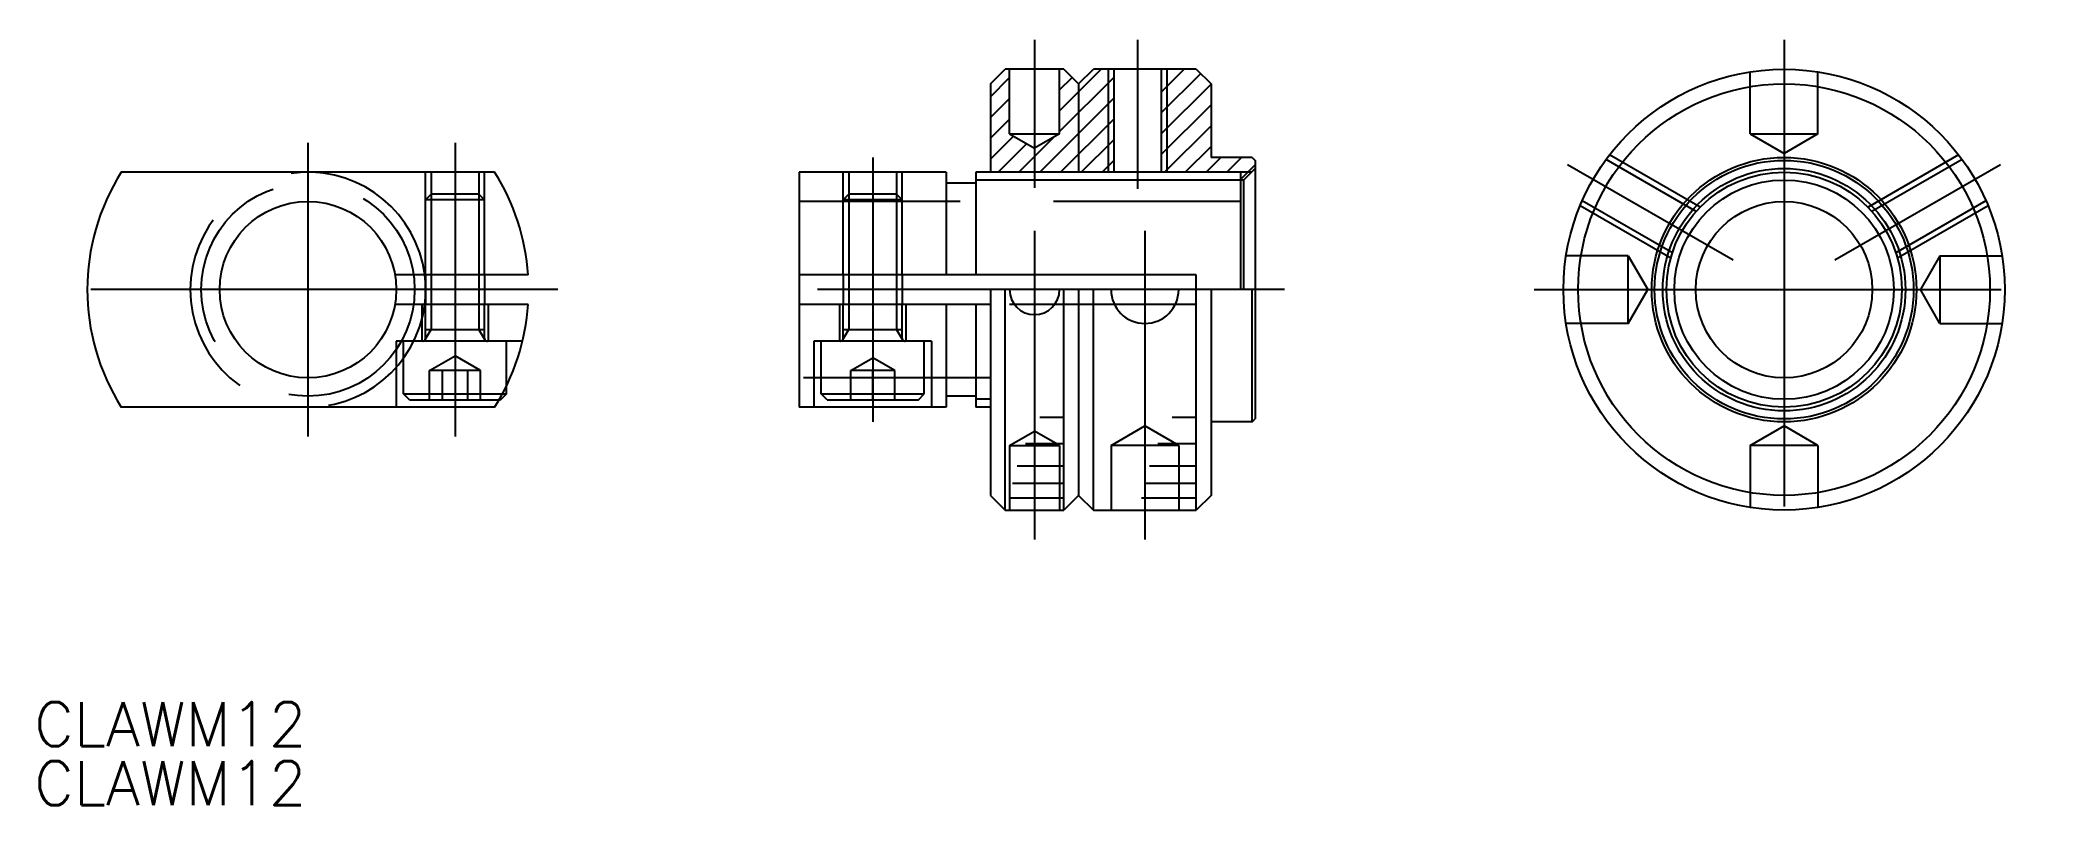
# Model space of a CAD drawing. Extents: x -119 to 17, y -35 to 17.
import ezdxf

# ---------------------------------------------------------------- set-up
doc = ezdxf.new("R2010")
doc.units = 0
doc.linetypes.add('CENTER', pattern=[50.8, 31.75, -6.35, 6.35, -6.35])
doc.linetypes.add('DASHED', pattern=[19.05, 12.7, -6.35])
doc.layers.get('0').update_dxf_attribs({"linetype": 'CONTINUOUS'})
doc.layers.add('CENTER', color=1, linetype='CENTER')
doc.styles.get("Standard").update_dxf_attribs({"font": 'txt.shx', "height": 3, "bigfont": 'bigfont.shx'})

# ---------------------------------------------------------------- blocks, each defined once
blk = doc.blocks.new('*U20')
at = {"color": 7, "linetype": 'CONTINUOUS'}
blk.add_text('CLAWM12', height=3, dxfattribs=at).set_placement((-118.97, -31.06))
blk = doc.blocks.new('*U21')
at = {"color": 7, "linetype": 'CONTINUOUS'}
blk.add_text('CLAWM12', height=3, dxfattribs=at).set_placement((-118.97, -35.08))

msp = doc.modelspace()

# ---------------------------------------------------------------- linework, layer by layer
at = {"color": 7, "linetype": 'CONTINUOUS'}
for p, q in [((-53.96, 14), (-52.96, 15)), ((-48.96, 15), (-52.96, 15)), ((-52.66, 10.6), (-52.66, 15)), ((-49.26, 10.6), (-49.26, 15)), ((-48.96, 15), (-47.96, 14)), ((-47.96, 14), (-46.96, 15)), ((-39.96, 15), (-46.96, 15)), ((-45.58, 15), (-45.58, 8)), ((-42.34, 15), (-42.34, 8)), ((-39.96, 15), (-38.96, 14)), ((-53.96, 14), (-53.96, 8)), ((-47.96, 14), (-47.96, 8)), ((-38.96, 14), (-38.96, 9)), ((-52.66, 10.6), (-49.26, 10.6)), ((-52.66, 10.6), (-50.96, 9.62)), ((-49.26, 10.6), (-50.96, 9.62)), ((-36.16, 9), (-38.96, 9)), ((-35.96, 8.25), (-36.75, 7.46)), ((-36.16, 9), (-35.96, 8.8)), ((-35.96, 8.8), (-35.96, -8.8)), ((-87.67, 8), (-113.05, 8)), ((-66.96, 8), (-66.96, -8)), ((-56.96, 8), (-66.96, 8)), ((-56.96, 8), (-56.96, 1)), ((-54.96, 7.25), (-56.96, 7.25)), ((-54.96, 8), (-54.96, 1)), ((-36.96, 8), (-54.96, 8)), ((-36.96, 8), (-36.96, 0)), ((-36.75, 7.46), (-36.96, 7.46)), ((-36.75, 7.46), (-36.75, 0)), ((-85.39, 1), (-94.44, 1)), ((-92.36, 1), (-92.36, -1)), ((-88.36, 1), (-88.36, -1)), ((-39.96, 1), (-66.96, 1)), ((-63.96, 1), (-63.96, -1)), ((-59.96, 1), (-59.96, -1)), ((-53.96, 0), (-53.96, -14)), ((-52.96, -15), (-52.96, 0)), ((-48.96, -15), (-48.96, 0)), ((-47.96, 0), (-47.96, -14)), ((-46.96, -15), (-46.96, 0)), ((-39.96, -15), (-39.96, 1)), ((-38.96, 0), (-38.96, -14)), ((-36.16, -9), (-36.16, 0)), ((-85.39, -1), (-94.44, -1)), ((-53.96, -1), (-66.96, -1)), ((-56.96, -1), (-56.96, -8)), ((-54.96, -1), (-54.96, -8)), ((-94.36, -3.5), (-94.36, -8)), ((-85.77, -3.5), (-94.36, -3.5)), ((-57.96, -3.5), (-65.96, -3.5)), ((-65.96, -3.5), (-65.96, -8)), ((-57.96, -3.5), (-57.96, -8)), ((-86.86, -7.1), (-86.86, -6.54)), ((-87.67, -8), (-113.05, -8)), ((-87.37, -7.5), (-87.26, -7.5)), ((-86.86, -7.1), (-87.26, -7.5)), ((-87.14, -7.1), (-86.86, -7.1)), ((-56.96, -8), (-66.96, -8)), ((-54.96, -7.25), (-56.96, -7.25)), ((-53.96, -8), (-54.96, -8)), ((-36.16, -9), (-38.96, -9)), ((-36.16, -9), (-35.96, -8.8)), ((-53.96, -14), (-52.96, -15)), ((-47.96, -14), (-48.96, -15)), ((-47.96, -14), (-46.96, -15)), ((-38.96, -14), (-39.96, -15)), ((-52.96, -15), (-48.96, -15)), ((-46.96, -15), (-39.96, -15))]:
    msp.add_line(p, q, dxfattribs=at)
at = {"color": 3, "linetype": 'CONTINUOUS'}
for p, q in [((-49.26, 12.18), (-46.44, 15)), ((-45.96, 15), (-45.96, 8)), ((-42.34, 13.44), (-40.78, 15)), ((-41.96, 15), (-41.96, 8)), ((-53.96, 13.13), (-52.66, 14.43)), ((-49.26, 13.59), (-48.4, 14.44)), ((-49.26, 10.76), (-45.58, 14.44)), ((-42.34, 12.03), (-39.66, 14.7)), ((-42.34, 10.61), (-38.96, 13.99)), ((-53.96, 11.72), (-52.66, 13.02)), ((-50.61, 8), (-45.58, 13.03)), ((-42.34, 9.2), (-38.96, 12.58)), ((-53.96, 10.3), (-52.66, 11.6)), ((-49.19, 8), (-45.58, 11.61)), ((-42.12, 8), (-38.96, 11.16)), ((-53.96, 8.89), (-52.4, 10.45)), ((-53.44, 8), (-51.5, 9.93)), ((-52.02, 8), (-49.64, 10.38)), ((-47.78, 8), (-45.58, 10.2)), ((-40.71, 8), (-38.96, 9.75)), ((-46.36, 8), (-45.58, 8.78)), ((-39.29, 8), (-38.29, 9)), ((-37.88, 8), (-36.88, 9)), ((-36.96, 7.5), (-35.96, 8.5)), ((-36.96, 7.46), (-54.96, 7.46)), ((-36.21, 8), (-36.96, 8)), ((-91.98, 1), (-91.98, -1)), ((-88.74, 1), (-88.74, -1)), ((-63.58, 1), (-63.58, -1)), ((-60.34, 1), (-60.34, -1)), ((-53.96, -7.46), (-54.96, -7.46)), ((-48.96, -8.7), (-50.6, -8.7)), ((-39.96, -8.7), (-41.6, -8.7)), ((-48.96, -10.5), (-51.58, -10.5)), ((-39.96, -10.5), (-42.58, -10.5)), ((-48.96, -12), (-52.14, -12)), ((-39.96, -12), (-43.14, -12)), ((-48.96, -13.2), (-52.46, -13.2)), ((-39.96, -13.2), (-43.46, -13.2)), ((-48.96, -14.2), (-52.69, -14.2)), ((-39.96, -14.2), (-43.69, -14.2))]:
    msp.add_line(p, q, dxfattribs=at)
at = {"color": 3, "linetype": 'DASHED'}
for p, q in [((-2.3, 10.6), (-2.3, 14.82)), ((2.3, 10.6), (2.3, 14.82)), ((-2.3, 10.6), (2.3, 10.6)), ((-2.3, 10.6), (0, 9.27)), ((2.3, 10.6), (0, 9.27)), ((-5.97, 5.32), (-12.1, 8.86)), ((-5.71, 5.61), (-11.87, 9.17)), ((11.87, 9.17), (5.71, 5.61)), ((12.1, 8.86), (5.97, 5.32)), ((-92.36, 1), (-92.36, 8)), ((-91.98, 8), (-91.98, 1)), ((-88.74, 8), (-88.74, 1)), ((-88.36, 1), (-88.36, 8)), ((-63.96, 1), (-63.96, 8)), ((-63.58, 8), (-63.58, 1)), ((-60.34, 8), (-60.34, 1)), ((-59.96, 1), (-59.96, 8)), ((-91.98, 6.5), (-92.36, 6.12)), ((-88.36, 6.12), (-92.36, 6.12)), ((-88.74, 6.5), (-91.98, 6.5)), ((-88.36, 6.12), (-88.74, 6.5)), ((-36.96, 6), (-66.96, 6)), ((-63.58, 6.5), (-63.96, 6.12)), ((-59.96, 6.12), (-63.96, 6.12)), ((-60.34, 6.5), (-63.58, 6.5)), ((-59.96, 6.12), (-60.34, 6.5)), ((-7.71, 2.14), (-13.87, 5.7)), ((-7.59, 2.51), (-13.72, 6.05)), ((13.72, 6.05), (7.59, 2.51)), ((13.87, 5.7), (7.71, 2.14)), ((-10.6, 2.3), (-14.82, 2.3)), ((-10.6, -2.3), (-10.6, 2.3)), ((-10.6, 2.3), (-9.27, 0)), ((10.6, 2.3), (9.27, 0)), ((10.6, 2.3), (14.82, 2.3)), ((10.6, 2.3), (10.6, -2.3)), ((-10.6, -2.3), (-9.27, 0)), ((-92.61, -1), (-92.61, -3.5)), ((-92.36, -3.3), (-92.36, -1)), ((-91.98, -1), (-91.98, -2.7)), ((-88.74, -1), (-88.74, -2.7)), ((-88.36, -3.3), (-88.36, -1)), ((-88.11, -1), (-88.11, -3.5)), ((-64.21, -1), (-64.21, -3.5)), ((-63.96, -3.3), (-63.96, -1)), ((-63.58, -1), (-63.58, -2.7)), ((-60.34, -1), (-60.34, -2.7)), ((-59.96, -3.3), (-59.96, -1)), ((-59.71, -1), (-59.71, -3.5)), ((-39.96, -1), (-53.96, -1)), ((10.6, -2.3), (9.27, 0)), ((-92.61, -2), (-92.61, -3.5)), ((-92.38, -3.4), (-91.98, -2.7)), ((-92.36, -2.7), (-88.36, -2.7)), ((-88.33, -3.4), (-88.74, -2.7)), ((-64.21, -2), (-64.21, -3.5)), ((-63.99, -3.4), (-63.58, -2.7)), ((-63.96, -2.7), (-59.96, -2.7)), ((-59.93, -3.4), (-60.34, -2.7)), ((-10.6, -2.3), (-14.82, -2.3)), ((10.6, -2.3), (14.82, -2.3)), ((-93.86, -7.1), (-93.86, -3.5)), ((-86.86, -6.54), (-86.86, -3.5)), ((-65.46, -7.1), (-65.46, -3.5)), ((-58.46, -7.1), (-58.46, -3.5)), ((-92.09, -5.5), (-90.36, -4.5)), ((-88.62, -5.5), (-90.36, -4.5)), ((-63.46, -5.5), (-61.96, -4.63)), ((-60.46, -5.5), (-61.96, -4.63)), ((-92.09, -7.5), (-92.09, -5.5)), ((-88.62, -5.5), (-92.09, -5.5)), ((-91.22, -7.5), (-91.22, -5.5)), ((-89.49, -7.5), (-89.49, -5.5)), ((-88.62, -7.5), (-88.62, -5.5)), ((-53.96, -6), (-66.96, -6)), ((-63.46, -7.5), (-63.46, -5.5)), ((-60.46, -5.5), (-63.46, -5.5)), ((-61.96, -7.5), (-61.96, -5.5)), ((-60.46, -7.5), (-60.46, -5.5)), ((-93.86, -7.1), (-87.14, -7.1)), ((-93.46, -7.5), (-93.86, -7.1)), ((-93.46, -7.5), (-87.37, -7.5)), ((-65.46, -7.1), (-58.46, -7.1)), ((-65.06, -7.5), (-65.46, -7.1)), ((-65.06, -7.5), (-58.86, -7.5)), ((-58.86, -7.5), (-58.46, -7.1)), ((-45.76, -10.6), (-43.46, -9.27)), ((-41.16, -10.6), (-43.46, -9.27)), ((-2.3, -10.6), (0, -9.27)), ((2.3, -10.6), (0, -9.27)), ((-52.66, -10.6), (-50.96, -9.62)), ((-52.66, -10.6), (-49.26, -10.6)), ((-52.66, -10.6), (-52.66, -15)), ((-49.26, -10.6), (-50.96, -9.62)), ((-49.26, -10.6), (-49.26, -15)), ((-45.76, -10.6), (-45.76, -15)), ((-41.16, -10.6), (-45.76, -10.6)), ((-41.16, -10.6), (-41.16, -15)), ((-2.3, -10.6), (-2.3, -14.82)), ((2.3, -10.6), (-2.3, -10.6)), ((2.3, -10.6), (2.3, -14.82))]:
    msp.add_line(p, q, dxfattribs=at)
at = {"color": 7, "linetype": 'CONTINUOUS'}
for centre, radius in [((0, 0), 15), ((0, 0), 14), ((0, 0), 9), ((0, 0), 8.8), ((0, 0), 8.25), ((0, 0), 7.46), ((-100.36, 0), 6), ((0, 0), 6)]:
    msp.add_circle(centre, radius, dxfattribs=at)
at = {"color": 3, "linetype": 'DASHED'}
msp.add_circle((-100.36, 0), 7.25, dxfattribs=at)
at = {"color": 3, "linetype": 'CONTINUOUS'}
msp.add_circle((0, 0), 8, dxfattribs=at)
at = {"color": 7, "linetype": 'CONTINUOUS'}
for centre, radius, start, end in [((-100.36, 0), 15, 147.769, 212.2309), ((-100.36, 0), 15, 3.8226, 32.231), ((-100.36, 0), 8, 352.8192, 7.1808), ((-50.96, 0), 1.7, 180, 0), ((-43.46, 0), 2.3, 180, 0), ((-100.36, 0), 15, 327.769, 356.1774)]:
    msp.add_arc(centre, radius, start, end, dxfattribs=at)
at = {"color": 3, "linetype": 'DASHED'}
for centre, radius, start, end in [((-100.36, 0), 8, 7.1808, 352.8192), ((-92.56, -3.3), 0.2, 270, 0), ((-88.16, -3.3), 0.2, 180, 270), ((-64.16, -3.3), 0.2, 270, 0), ((-59.76, -3.3), 0.2, 180, 270)]:
    msp.add_arc(centre, radius, start, end, dxfattribs=at)
at = {"layer": 'CENTER', "color": 1, "linetype": 'CENTER'}
for p, q in [((-50.96, 17), (-50.96, 6.92)), ((-43.96, 17), (-43.96, 6.87)), ((0, 17), (0, -17)), ((-100.36, 10), (-100.36, -10)), ((-90.36, 10), (-90.36, -10)), ((-61.96, 9), (-61.96, -9)), ((-3.46, 2), (-14.72, 8.5)), ((14.72, 8.5), (3.46, 2)), ((-50.96, 4), (-50.96, -17)), ((-43.46, 4), (-43.46, -17)), ((-83.36, 0), (-117.36, 0)), ((-33.96, 0), (-68.96, 0)), ((-17, 0), (17, 0))]:
    msp.add_line(p, q, dxfattribs=at)

# ---------------------------------------------------------------- block references
at = {"color": 7, "linetype": 'CONTINUOUS'}
for name in ['*U20', '*U21']:
    msp.add_blockref(name, (0, 0), dxfattribs=at)

doc.saveas('drawing.dxf')
